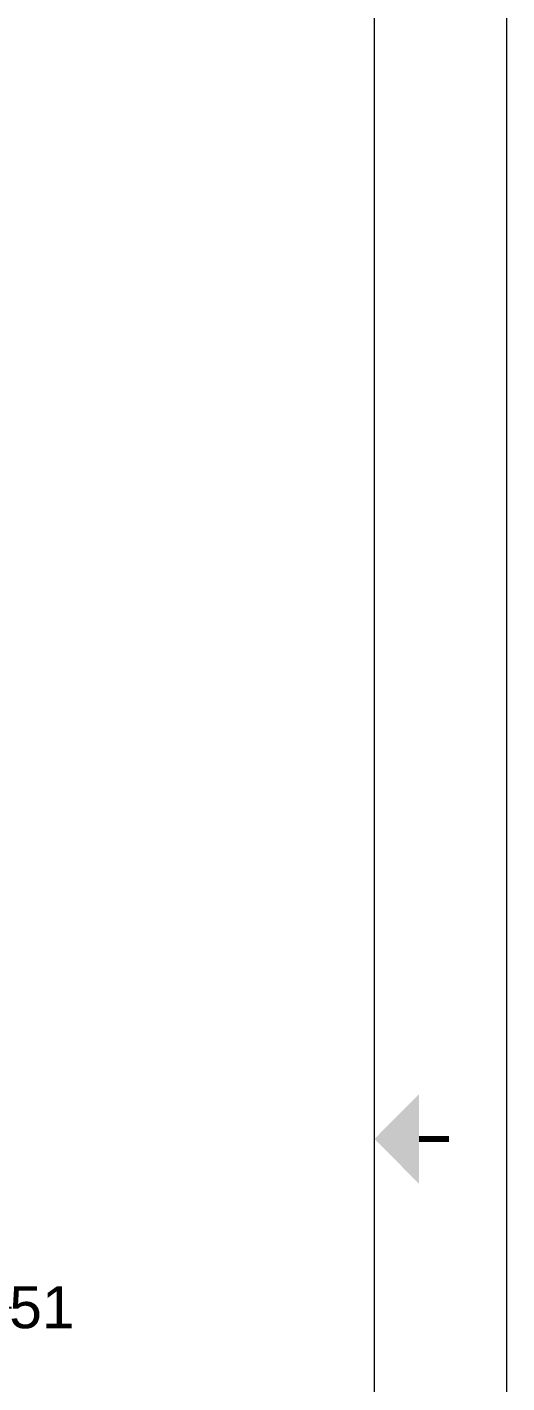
# Model space of a CAD drawing. Header units: millimetres. Extents: x -1229 to 6348, y -522 to 5252.
# Drawn here: x 5768 to 6348, y 2070 to 3708 of the extents above; entities that cross this region are included whole.
import ezdxf
from ezdxf.enums import TextEntityAlignment as Align

# ---------------------------------------------------------------- set-up
doc = ezdxf.new("R2010")
doc.units = ezdxf.units.MM
doc.header["$LTSCALE"] = 25.4
doc.layers.get('Defpoints').update_dxf_attribs({"lineweight": 5})
doc.layers.add('Title Block', color=7, linetype='Continuous')
doc.styles.add('ACANSTS', font='romans.shx', dxfattribs={"height": 25.4})
doc.styles.add('Roman', font='romans')
doc.styles.get("Standard").update_dxf_attribs({"font": 'arial.ttf'})
doc.dimstyles.new('STANDARD 2 PLCS$0', dxfattribs={"dimtxt": 25.4, "dimasz": 12.7, "dimexe": 9.525, "dimexo": 15.875, "dimgap": 5.08, "dimtad": 0, "dimzin": 4, "dimdsep": 46, "dimtxsty": 'Standard', "dimcen": 2.286, "dimaunit": 1, "dimadec": 0, "dimazin": 1, "dimtfac": 1, "dimtofl": 0, "dimtmove": 0, "dimatfit": 3, "dimfxl": 25.4, "dimtolj": 1, "dimtzin": 4, "dimarcsym": 0})

# ---------------------------------------------------------------- blocks, each defined once
blk = doc.blocks.new('LONE STAR BLOWER TITLE BLOCK (SIZE A)')
at = {"layer": 'Title Block', "lineweight": 15}
for p, q in [((600.08, 0), (600.08, 457.2)), ((587.38, 12.7), (587.38, 444.5))]:
    blk.add_line(p, q, dxfattribs=at)
at = {"layer": 'Title Block', "lineweight": 15, "const_width": 0.572}
blk.add_lwpolyline([(594.52, 228.6), (591.66, 228.6)], dxfattribs=at)
at = {"layer": 'Title Block', "lineweight": 15}
blk.add_solid([(591.66, 224.31), (591.66, 232.89), (587.38, 228.6)], dxfattribs=at)
at = {"layer": 'Title Block', "lineweight": 15, "style": 'ACANSTS'}
for tag, p, height in [('DRAWN_BY', (364.98, 58.05), 3.43), ('DRAWN_DATE', (394.07, 58.26), 3.43), ('DRAWING_SUBTITLE', (444.84, 50.21), 5.14), ('CHECKED_BY', (365.54, 49.27), 3.43), ('CHECK_DATE', (393.59, 49.29), 3.43), ('ENGINEER', (365.39, 40.85), 3.43), ('ENG_DATE', (393.36, 40.71), 3.43), ('DRAWING_SUBTITLE', (444.78, 39.35), 5.14), ('MANUFACTURING', (365.28, 32.27), 3.43), ('MFG_DATE', (393.39, 32.25), 3.43), ('CONTROL', (365.28, 23.7), 3.43), ('CONTROL_DATE', (393.39, 23.67), 3.43), ('CAGE_CODE', (450.28, 23.27), 3.43), ('MODEL_FILE_NAME', (210.7, 15.52), 3.43), ('APPROVED_BY', (364.99, 14.44), 3.43), ('APPROVAL_DATE', (393.18, 14.26), 3.43)]:
    blk.add_attdef(tag, p, '', height=height, dxfattribs=at)
at = {"layer": 'Title Block', "lineweight": 15, "style": 'Roman', "flags": 8}
for tag, height, p in [('DWG_NUMBER', 7.14, (480.3, 29.15)), ('SCALE', 3.43, (454.75, 17.88)), ('SHEETNUMBER', 3.43, (539.89, 17.88)), ('TOTA_SHEETS', 3.43, (556.11, 17.82))]:
    blk.add_attdef(tag, text='', height=height, dxfattribs=at).set_placement(p, align=Align.TOP_LEFT)
at = {"layer": 'Title Block', "lineweight": 15, "style": 'ACANSTS'}
blk.add_attdef('REVISION', text='', height=3.43, dxfattribs=at).set_placement((580.38, 22.69), align=Align.CENTER)
blk = doc.blocks.new('*D108')
at = {"color": 0, "lineweight": -2, "transparency": 16777216}
for p, q in [((5634, 2257), (5634, 2151.7)), ((5583.2, 2231.6), (5583.2, 2151.7)), ((5595.9, 2161.2), (5621.3, 2161.2)), ((5634, 2161.2), (5749.4, 2161.2))]:
    blk.add_line(p, q, dxfattribs=at)
at = {"color": 0, "transparency": 16777216}
for points in [[(5595.9, 2163.3), (5595.9, 2159.1), (5583.2, 2161.2)], [(5621.3, 2163.3), (5621.3, 2159.1), (5634, 2161.2)]]:
    blk.add_solid(points, dxfattribs=at)
at = {"layer": 'Defpoints', "color": 0, "transparency": 16777216}
for p in [(5634, 2272.8), (5583.2, 2247.4), (5583.2, 2161.2)]:
    blk.add_point(p, dxfattribs=at)
at = {"color": 0, "lineweight": 5, "transparency": 16777216, "insert": (5786, 2161.2), "char_height": 50.8, "attachment_point": 5}
blk.add_mtext('\\A1;51', dxfattribs=at)

msp = doc.modelspace()

# ---------------------------------------------------------------- block references
at = {"xscale": 12.62788581092365, "yscale": 12.62788581092365, "zscale": 12.62788581092365}
msp.add_blockref('LONE STAR BLOWER TITLE BLOCK (SIZE A)', (-1229.185, -521.948), dxfattribs=at)

# ---------------------------------------------------------------- dimensions: what is measured, and where the dimension line sits
at = {"lineweight": 5}
dim = msp.add_linear_dim(base=(5583.193, 2161.2), p1=(5633.993, 2272.826), p2=(5583.193, 2247.426), text='51', dimstyle='STANDARD 2 PLCS$0', override={"dimscale": 1, "dimtxt": 50.8, "dimpost": '\\X'}, dxfattribs=at)
dim.commit()
dim.dimension.update_dxf_attribs({"geometry": '*D108', "text_midpoint": (5785.96, 2161.2), "dimtype": 160})

doc.saveas('drawing.dxf')
